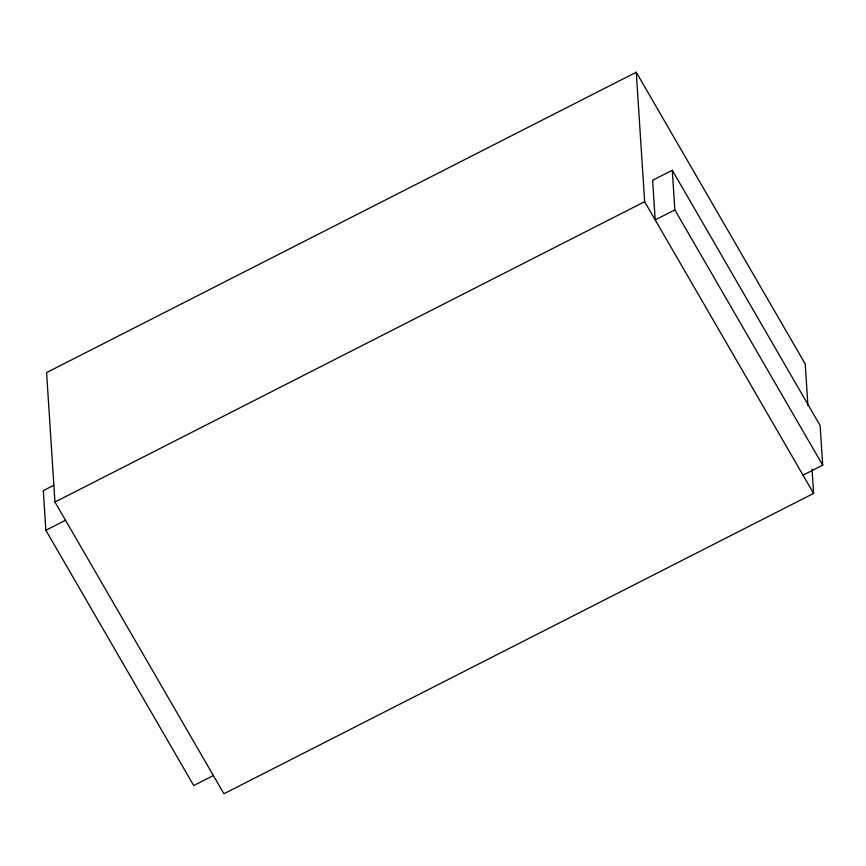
<?xml version="1.0" encoding="UTF-8"?>
<svg xmlns="http://www.w3.org/2000/svg" width="866" height="866" viewBox="0 0 866 866"><rect width="100%" height="100%" fill="white"/><g stroke="black" fill="none" stroke-linecap="round" stroke-linejoin="round"><path stroke-width="1.3" d="M807.935 405.764L805.228 363.969L636.261 72.235L46.591 372.586L54.959 502.031L223.926 793.765L813.607 493.414L812.037 469.145M53.703 485.328L43.3 490.632L45.866 530.273L193.713 785.549L213.372 775.535M672.287 170.256L652.628 180.269L655.194 219.91L674.852 209.908L672.287 170.256L820.134 425.531L822.7 465.172L803.042 475.185M54.959 502.031L644.64 201.681L636.261 72.235M45.866 530.273L65.524 520.271M674.852 209.908L822.7 465.172M644.64 201.681L813.607 493.414"/></g></svg>
